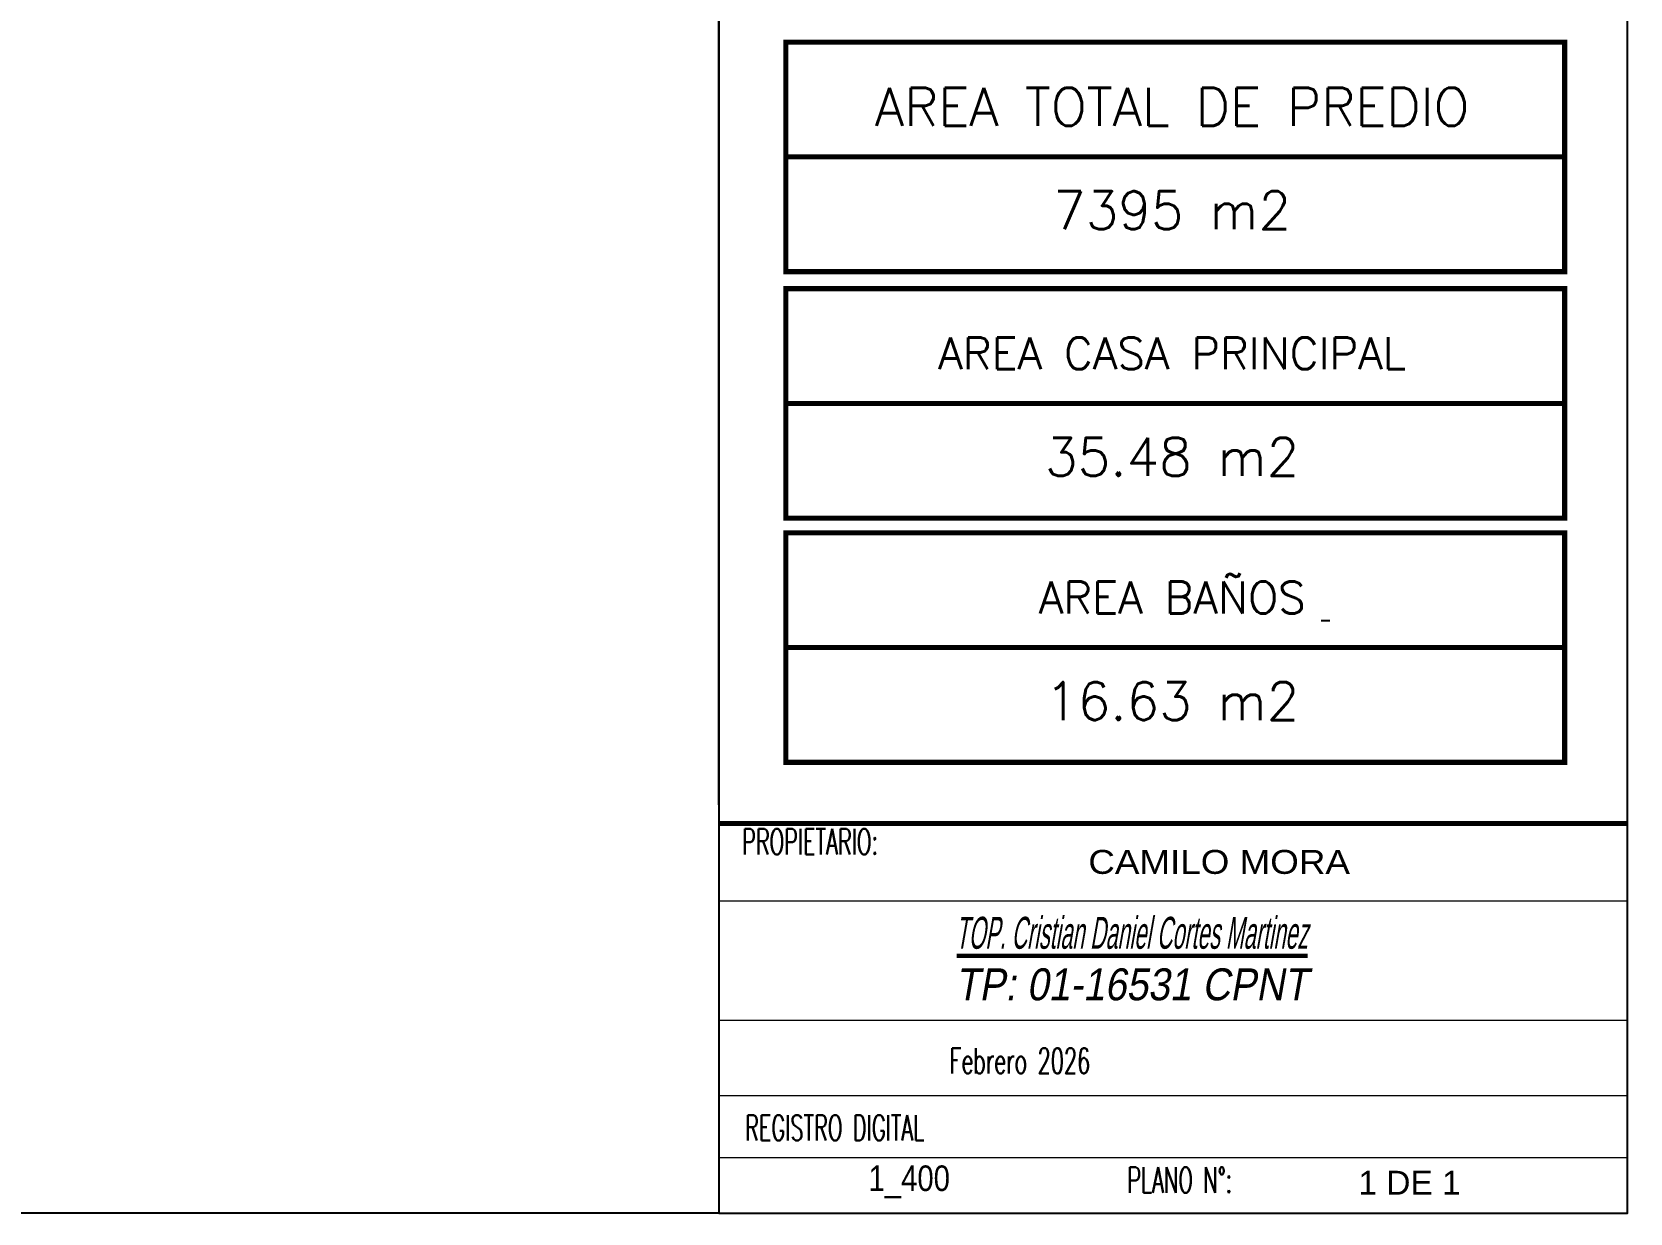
# Model space of a CAD drawing. Header units: metres. Extents: x 1097510 to 2158594, y 877039 to 1751652.
# Drawn here: x 1097754.7 to 1097841.7, y 877038.5 to 877102.9 of the extents above; entities that cross this region are included whole.
import ezdxf
from ezdxf.enums import TextEntityAlignment as Align

# ---------------------------------------------------------------- set-up
doc = ezdxf.new("R2010")
doc.units = ezdxf.units.M
doc.header["$XCLIPFRAME"] = 0
for name, color, linetype in [('C-ANNO-TABL-TITL', 150, 'Continuous'), ('COORDENADAS', 8, 'Continuous'), ('Foto Dron', 7, 'Continuous'), ('ROTULO', 7, 'Continuous')]:
    doc.layers.add(name, color=color, linetype=linetype)
doc.styles.add('arial', font='arial.ttf')
doc.styles.add('Rotulo PAAR', font='sanss___.ttf')
doc.styles.add('ROTULO2', font='ARIALN.TTF')
doc.styles.add('simplex.', font='SIMPLEX.shx', dxfattribs={"width": 0.6})
doc.styles.get("Standard").update_dxf_attribs({"font": 'simplex.shx'})
picture_1 = doc.add_image_def('image1.tif', size_in_pixel=(3465, 4096))

msp = doc.modelspace()

# ---------------------------------------------------------------- linework, layer by layer
at = {"color": 7}
for points in [[(1097792.078, 877038.544), (1097509.867, 877038.544), (1097509.867, 877246.174), (1097792.078, 877246.174)], [(1097792.078, 877038.544), (1097841.583, 877038.544), (1097841.583, 877246.174), (1097792.078, 877246.174)]]:
    msp.add_lwpolyline(points, close=True, dxfattribs=at)
at = {"color": 7, "flags": 128}
msp.add_lwpolyline([(1097792.078, 877060.784), (1097792.078, 877244.626)], dxfattribs=at)
at = {"layer": 'COORDENADAS', "elevation": -761.771, "flags": 128}
msp.add_lwpolyline([(1097825.364, 877070.801), (1097824.89, 877070.801)], dxfattribs=at)
at = {"layer": 'ROTULO', "lineweight": 0, "ltscale": 2, "const_width": 0.278, "elevation": 4.625}
for points in [[(1097795.736, 877102.338), (1097838.159, 877102.338), (1097838.159, 877089.833), (1097795.736, 877089.832)], [(1097795.736, 877102.338), (1097838.159, 877102.338), (1097838.159, 877096.085), (1097795.736, 877096.085)], [(1097795.736, 877088.907), (1097838.159, 877088.907), (1097838.159, 877076.402), (1097795.736, 877076.401)], [(1097795.736, 877088.907), (1097838.159, 877088.907), (1097838.159, 877082.655), (1097795.736, 877082.654)], [(1097795.736, 877075.604), (1097838.159, 877075.604), (1097838.159, 877063.098), (1097795.737, 877063.098)], [(1097795.736, 877075.604), (1097838.159, 877075.604), (1097838.159, 877069.351), (1097795.736, 877069.351)]]:
    msp.add_lwpolyline(points, close=True, dxfattribs=at)
at = {"layer": 'ROTULO', "lineweight": 0, "ltscale": 2, "const_width": 0.278}
msp.add_lwpolyline([(1097792.078, 877059.772), (1097841.583, 877059.773)], dxfattribs=at)
at = {"layer": 'ROTULO', "lineweight": 0, "ltscale": 2}
for points in [[(1097792.078, 877055.547), (1097841.583, 877055.548)], [(1097792.078, 877049.051), (1097841.583, 877049.051)], [(1097792.078, 877044.954), (1097841.583, 877044.955)], [(1097792.078, 877041.569), (1097841.583, 877041.569)], [(1097792.078, 877038.544), (1097841.583, 877038.545)]]:
    msp.add_lwpolyline(points, dxfattribs=at)
at = {"layer": 'ROTULO', "color": 7, "lineweight": 0, "ltscale": 10, "const_width": 0.231}
msp.add_lwpolyline([(1097805.038, 877052.557), (1097824.153, 877052.557)], dxfattribs=at)

# ---------------------------------------------------------------- texts
at = {"layer": 'C-ANNO-TABL-TITL', "color": 7, "linetype": 'Continuous', "lineweight": -3, "attachment_point": 5, "rotation": 0.0004}
for s, insert, char_height in [('AREA TOTAL DE PREDIO  ', (1097816.78, 877098.815, 4.625), 2.07064), ('7395 m2', (1097816.78, 877093.173, 4.625), 2.0706), ('35.48 m2 ', (1097816.78, 877079.742, 4.625), 2.0706), ('16.63 m2 ', (1097816.78, 877066.439, 4.625), 2.0706)]:
    msp.add_mtext(s, dxfattribs=dict(at, insert=insert, char_height=char_height))
at = {"layer": 'C-ANNO-TABL-TITL', "color": 7, "linetype": 'Continuous', "lineweight": -3, "width": 44.33245, "attachment_point": 5, "rotation": 0.0004}
for s, insert, char_height in [('AREA CASA PRINCIPAL', (1097816.78, 877085.384, 4.625), 1.73893), ('AREA BAÑOS', (1097816.78, 877072.08, 4.625), 1.7389)]:
    msp.add_mtext(s, dxfattribs=dict(at, insert=insert, char_height=char_height))
at = {"layer": 'ROTULO', "color": 7, "lineweight": 0, "style": 'simplex.', "width": 0.6}
for s, height, p in [('PROPIETARIO:', 1.39111, (1097793.352, 877058.081)), ('Febrero 2026', 1.39111, (1097804.661, 877046.139)), ('REGISTRO DIGITAL', 1.39111, (1097793.519, 877042.494)), ('PLANO N°:', 1.3911, (1097814.331, 877039.652))]:
    msp.add_text(s, height=height, rotation=0.0004, dxfattribs=at).set_placement(p)
at = {"layer": 'ROTULO', "color": 7, "lineweight": 0, "style": 'arial', "width": 1.1}
msp.add_text('CAMILO MORA', height=1.30417, rotation=0.0004, dxfattribs=at).set_placement((1097819.339, 877057.675), align=Align.MIDDLE)
at = {"layer": 'ROTULO', "color": 7, "lineweight": 0, "ltscale": 10, "style": 'Rotulo PAAR', "oblique": 10}
for s, width, p, p2 in [('TOP. Cristian Daniel Cortes Martinez', 0.489345, (1097804.974, 877052.943), (1097824.173, 877052.943)), ('TP: 01-16531 CPNT', 0.888481, (1097804.974, 877050.135), (1097824.174, 877050.135))]:
    msp.add_text(s, height=1.73893, rotation=0.0004, dxfattribs=dict(at, width=width)).set_placement(p, p2, align=Align.FIT)
at = {"layer": 'ROTULO', "color": 7, "lineweight": 0, "style": 'arial'}
msp.add_text('1 DE 1', height=1.3042, rotation=0.0004, dxfattribs=at).set_placement((1097826.926, 877039.544))
at = {"layer": 'ROTULO', "color": 7, "lineweight": 0, "insert": (1097802.46, 877040.24), "char_height": 1.3911, "width": 13.84516, "attachment_point": 5, "rotation": 0.0004, "style": 'ROTULO2'}
msp.add_mtext('1_400', dxfattribs=at)

# ---------------------------------------------------------------- pictures from other files: only their frames are drawn
at = {"layer": 'Foto Dron'}
image = msp.add_image(picture_1, insert=(1097491.044, 876888.864, 3067.918), size_in_units=(372.621, 440.477), dxfattribs=at)
image.set_boundary_path([(174.536, 772.878), (2798.816, 2703.625)])
image.dxf.flags = 15

doc.saveas('drawing.dxf')
